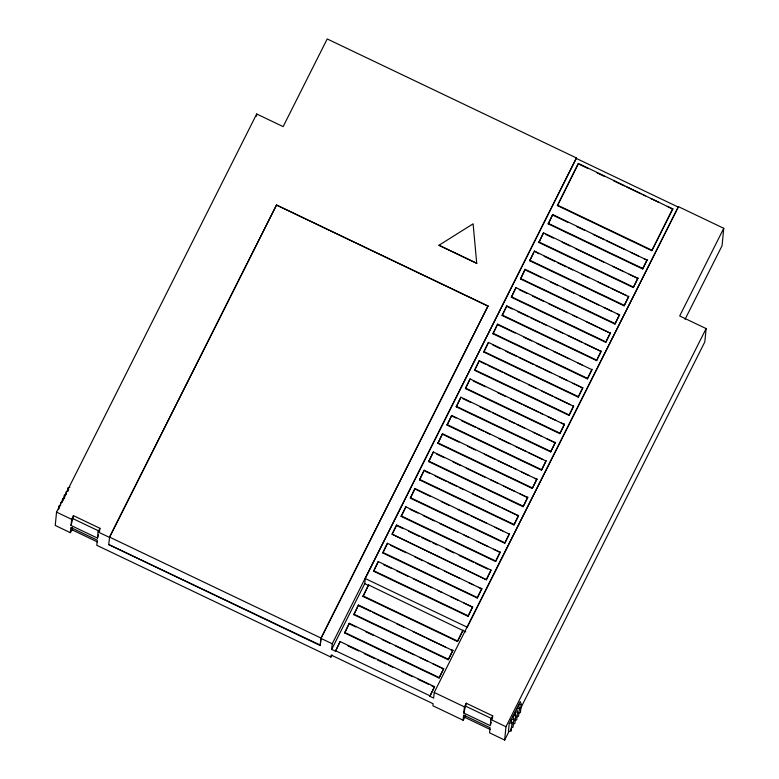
<?xml version="1.0" encoding="UTF-8"?>
<svg xmlns="http://www.w3.org/2000/svg" width="779" height="779" viewBox="0 0 779 779"><rect width="100%" height="100%" fill="white"/><g stroke="black" fill="none" stroke-linecap="round" stroke-linejoin="round"><path stroke-width="1.17" d="M685.053 319.322L722.055 245.726L723.759 228.296L678.441 206.659L434.215 692.453L433.66 698.101L429.881 696.29L434.526 686.65L340.111 641.565L335.467 651.215L331.688 649.404L364.747 583.656L365.244 578.534L576.47 157.971L327.209 38.95L283.137 126.617L256.7 113.987L56.546 512.124L55.241 525.455L70.344 532.67L72.106 529.837L72.34 527.461M58.503 509.709L58.844 506.194L60.723 505.581M60.45 504.889L60.684 502.543M62.174 502.406L62.524 498.891L64.394 498.278M64.014 498.755L64.355 495.24L66.225 494.626M65.962 493.925L66.196 491.588L68.065 490.965M67.724 491.364L68.075 487.839L69.915 487.284M70.344 532.67L70.85 527.549L97.287 540.168L96.781 545.29L330.939 657.096L332.195 655.081M98.553 534.754L97.492 538.114L71.055 525.494L71.658 519.34L73.489 515.688L99.926 528.308L99.722 530.363M71.055 525.494L73.489 515.688M97.492 538.114L98.086 531.96L99.926 528.308M108.719 544.55L109.596 537.111L276.526 204.984L488.005 306.069L321.084 638.098L320.208 645.538L108.719 544.55L320.393 645.168M256.486 116.207L256.7 113.987M320.208 645.538L320.909 638.361L488.014 305.972M330.939 657.096L331.133 655.051L433.105 703.739L432.91 705.784L463.115 720.215L464.878 717.381L465.112 715.005M331.688 649.404L332.243 643.766L576.47 157.971M335.467 651.215L340.111 641.565M344.649 632.947L349.294 623.307L443.66 668.898L439.064 678.032L344.649 632.947L349.294 623.307M353.832 614.68L358.467 605.04L452.833 650.631L448.246 659.764L353.832 614.68L358.467 605.04M363.014 596.422L368.574 584.951L462.94 630.542L457.429 641.506L363.014 596.422L368.574 584.951M373.618 571.202L378.253 561.562L472.619 607.153L468.033 616.286L373.618 571.202L378.253 561.562M382.791 552.944L387.436 543.294L481.802 588.895L477.215 598.019L382.791 552.944L387.436 543.294M392.032 534.16L486.398 579.761L491.033 570.111L396.618 525.036L392.032 534.16L486.398 579.761M392.489 533.664L396.618 525.036M401.156 516.419L405.801 506.769L500.167 552.369L495.571 561.493L401.156 516.419L405.236 508.298M405.752 507.285L405.801 506.769M410.338 498.151L414.983 488.511L509.349 534.102L504.753 543.236L410.338 498.151L414.983 488.511M438.957 245.278L476.719 263.312L438.957 245.278L473.116 223.816L476.719 263.312M419.521 479.883L424.166 470.243L518.532 515.834L513.936 524.968L419.521 479.883L424.166 470.243M428.703 461.626L433.348 451.986L527.714 497.577L523.118 506.71L428.703 461.626L433.348 451.986M437.886 443.358L442.521 433.718L536.887 479.309L532.3 488.443L437.886 443.358L442.521 433.718M447.068 425.1L451.703 415.45L546.069 461.051L541.483 470.185L447.068 425.1L451.703 415.45M456.251 406.833L460.886 397.193L555.252 442.784L550.665 451.917L456.251 406.833L460.886 397.193M429.881 696.29L434.526 686.65M465.433 388.575L470.068 378.925L564.434 424.526L559.848 433.65L465.433 388.575L470.068 378.925M439.064 678.032L443.709 668.382M474.606 370.307L479.251 360.667L573.617 406.258L569.03 415.392L474.606 370.307L479.251 360.667M448.246 659.764L452.891 650.124M483.788 352.05L488.433 342.4L582.799 388L578.213 397.124L483.788 352.05L488.433 342.4M457.429 641.506L462.989 630.036M492.971 333.782L497.615 324.142L591.982 369.733L587.385 378.867L492.971 333.782L497.615 324.142M468.033 616.286L472.668 606.646M502.153 315.524L506.798 305.874L601.164 351.475L596.568 360.599L502.153 315.524L506.798 305.874M463.115 720.215L463.622 715.083L490.059 727.713L489.553 732.835L504.665 740.05L509.028 731.374M492.698 715.852L490.867 719.504L490.264 725.658L463.826 713.038L464.43 706.884L466.261 703.233L492.698 715.852L492.503 717.907M463.826 713.038L466.261 703.233M477.215 598.019L481.85 588.379M511.336 297.257L515.98 287.617L610.346 333.208L605.75 342.341L511.336 297.257L515.98 287.617M520.518 278.989L525.163 269.349L619.529 314.94L614.933 324.074L520.518 278.989L525.163 269.349M495.571 561.493L500.215 551.853M529.701 260.731L534.336 251.081L628.702 296.682L624.115 305.816L529.701 260.731L533.781 252.61M504.753 543.236L509.398 533.586M534.336 251.081L538.679 253.691M538.883 242.464L543.518 232.824L637.884 278.415L633.298 287.548L538.883 242.464L543.518 232.824M513.936 524.968L518.58 515.328M548.231 223.875L552.701 214.556L647.067 260.157L642.646 268.959L548.231 223.875L552.701 214.556M523.118 506.71L527.763 497.06M504.665 740.05L505.97 726.719L706.125 328.582L679.687 315.962L723.759 228.296M557.413 205.607L578.408 163.424L672.774 209.015L651.828 250.692L557.413 205.607L578.408 163.424M509.242 723.516L508.434 731.715L511.238 730.799L512.046 722.591L511.073 719.864L513.887 718.939L512.913 716.213L515.717 715.288L514.753 712.561L517.558 711.636L516.584 708.9L519.389 707.984L518.424 705.248L521.229 704.323L520.255 701.597L509.242 723.516L512.046 722.591M532.3 488.443L536.945 478.803M513.887 718.939L513.079 727.138L511.209 727.761M514.52 714.898L514.753 712.561M515.717 715.288L514.919 723.487L513.04 724.11M517.558 711.636L516.75 719.835L514.88 720.448M541.483 470.185L546.128 460.535M519.389 707.984L518.59 716.183L516.72 716.797M521.229 704.323L520.421 712.532L518.551 713.145M550.665 451.917L555.3 442.277M559.848 433.65L564.483 424.01M569.03 415.392L573.665 405.752M578.213 397.124L582.848 387.484M587.385 378.867L592.03 369.217M596.568 360.599L601.213 350.959M605.75 342.341L610.395 332.691M614.933 324.074L619.578 314.434M624.115 305.816L628.76 296.166M633.298 287.548L637.933 277.908M642.646 268.959L647.115 259.641M651.828 250.692L672.822 208.509M365.244 578.534L467.215 627.222L678.441 206.659M706.125 328.582L704.82 341.913L519.934 709.679M490.614 724.538L491.325 722.289M276.526 204.984L109.42 537.374L98.086 531.96M486.447 579.245L491.033 570.111M576.421 158.478L678.392 207.165M579.459 164.457L588.242 168.653M597.026 172.85L604.708 176.521M613.492 180.709L624.466 185.957M626.667 186.999L640.942 193.815M643.133 194.867L645.333 195.909M650.816 198.538L658.508 202.199M667.291 206.396L672.774 209.015M557.462 205.101L651.877 250.176M552.652 215.072L568.018 222.414M576.801 226.601L584.493 230.272M593.277 234.469L604.251 239.708M606.452 240.76L625.109 249.669M630.601 252.289L638.283 255.96M643.775 258.579L647.067 260.157M548.28 223.359L642.694 268.443M545.67 234.382L553.353 238.053M562.136 242.25L569.819 245.921M575.311 248.54L597.269 259.017M599.46 260.069L603.852 262.163M612.635 266.36L623.619 271.598M629.101 274.227L637.884 278.415M538.932 241.957L633.346 287.032M544.17 256.32L555.145 261.559M557.345 262.611L566.129 266.798M568.319 267.849L572.711 269.943M581.494 274.14L589.187 277.811M597.97 282.008L608.944 287.247M611.135 288.298L626.511 295.631M529.749 260.215L624.164 305.3M526.205 270.391L541.58 277.723M550.364 281.92L558.046 285.591M563.529 288.211L574.513 293.449M580.004 296.069L598.661 304.988M604.153 307.608L611.836 311.279M617.328 313.898L619.529 314.94M520.567 278.483L614.982 323.567M519.223 289.7L526.906 293.371M532.398 295.991L543.372 301.23M548.864 303.849L559.838 309.097M562.039 310.139L567.531 312.759M573.013 315.388L577.405 317.481M586.188 321.678L597.172 326.917M599.363 327.969L610.346 333.208M511.384 296.741L605.799 341.825M507.84 306.916L512.231 309.01M517.723 311.629L528.698 316.868M530.898 317.92L539.681 322.117M541.872 323.158L546.264 325.262M555.047 329.449L562.74 333.12M568.222 335.739L582.497 342.556M584.698 343.607L600.064 350.949M276.516 205.081L488.005 306.069M502.202 315.008L596.617 360.093M497.567 324.648L515.133 333.042M523.916 337.229L531.599 340.9M537.091 343.52L548.065 348.768M553.557 351.387L568.923 358.729M577.706 362.917L582.098 365.02M493.019 333.266L587.444 378.351M492.776 345.009L500.459 348.68M505.951 351.3L516.925 356.548M519.126 357.59L533.391 364.406M535.592 365.458L541.084 368.077M543.275 369.129L550.957 372.79M559.741 376.987L567.433 380.658M572.916 383.278L581.699 387.475M483.837 351.533L578.261 396.618M479.202 361.174L485.784 364.319M487.985 365.37L502.26 372.187M504.451 373.238L519.817 380.571M528.6 384.768L536.293 388.439M541.775 391.058L552.759 396.297M554.95 397.348L570.325 404.691M474.664 369.801L569.079 414.876M473.311 381.009L485.385 386.783M497.469 392.548L505.152 396.219M510.644 398.838L521.618 404.077M523.819 405.129L538.085 411.945M540.285 412.987L542.476 414.038M547.968 416.658L555.651 420.329M561.143 422.948L564.434 424.526M465.482 388.059L559.897 433.143M463.038 398.751L470.72 402.422M479.504 406.619L490.478 411.857M492.679 412.909L506.944 419.725M509.145 420.767L514.637 423.387M516.828 424.438L524.51 428.109M533.294 432.306L540.986 435.967M546.469 438.596L555.252 442.784M456.299 406.326L550.714 451.401M451.654 415.967L456.046 418.06M461.538 420.689L475.813 427.496M478.004 428.547L483.496 431.167M485.687 432.218L490.079 434.312M498.862 438.509L509.846 443.748M515.328 446.367L526.312 451.616M528.503 452.657L542.778 459.474M447.117 424.584L541.532 469.669M443.572 434.75L458.938 442.092M467.721 446.289L475.414 449.96M484.197 454.147L495.171 459.396M497.372 460.438L511.637 467.254M513.838 468.306L516.029 469.357M521.521 471.977L529.204 475.648M534.696 478.267L536.887 479.309M437.934 442.852L532.349 487.927M436.591 454.069L444.273 457.74M453.057 461.928L460.74 465.599M466.232 468.218L484.889 477.128M490.381 479.757L498.063 483.418M503.555 486.047L514.539 491.286M520.021 493.905L527.714 497.577M428.752 461.11L523.167 506.194M425.207 471.285L429.599 473.379M435.091 475.998L446.065 481.237M448.266 482.289L457.049 486.486M459.24 487.527L463.632 489.631M472.415 493.818L483.399 499.066M488.891 501.686L499.865 506.925M502.056 507.976L518.532 515.834M419.569 479.377L513.984 524.462M414.934 489.017L430.3 496.359M441.284 501.598L448.967 505.269M457.75 509.466L468.724 514.705M470.925 515.756L486.291 523.089M495.074 527.286L502.757 530.957M410.387 497.635L504.811 542.72M410.144 509.378L417.826 513.049M423.318 515.669L434.293 520.917M439.784 523.537L458.451 532.447M463.933 535.066L468.325 537.159M477.108 541.356L488.092 546.595M493.574 549.224L499.066 551.844M401.204 515.902L495.629 560.987M396.569 525.543L403.152 528.688M408.644 531.317L419.618 536.556M421.819 537.607L430.602 541.794M432.793 542.846L437.185 544.94M445.968 549.137L453.66 552.808M459.143 555.427L473.418 562.243M475.618 563.285L487.693 569.059M390.678 545.378L406.054 552.72M414.837 556.917L422.52 560.588M428.012 563.207L438.986 568.446M444.478 571.065L459.844 578.408M468.627 582.604L473.019 584.698M478.51 587.317L481.802 588.895M382.849 552.428L477.264 597.512M383.696 564.697L391.379 568.358M396.871 570.988L407.845 576.226M413.337 578.846L424.312 584.094M426.512 585.136L432.004 587.755M437.486 590.385L441.878 592.478M450.661 596.675L458.354 600.336M463.836 602.965L472.619 607.153M373.667 570.695L468.082 615.77M364.747 583.656L368.516 585.467M462.94 630.542L465.774 631.896M363.063 595.906L457.477 640.99M359.518 606.081L370.502 611.32M372.693 612.372L388.059 619.704M396.842 623.901L404.535 627.572M413.318 631.759L424.292 637.008M426.493 638.05L445.15 646.969M450.642 649.589L452.833 650.631M353.88 614.173L448.295 659.258M349.235 623.813L355.828 626.959M365.711 631.681L373.394 635.352M382.177 639.54L389.86 643.211M395.352 645.83L414.009 654.74M419.501 657.369L427.184 661.03M432.676 663.659L443.66 668.898M344.698 632.431L439.113 677.516M347.746 645.752L358.72 650.991M364.212 653.61L375.186 658.849M377.387 659.901L386.17 664.097M388.361 665.149L392.752 667.243M401.536 671.44L412.519 676.678M418.011 679.298L428.986 684.537M431.177 685.588L433.377 686.64M73.187 518.765L99.624 531.385M465.959 706.31L492.396 718.929M109.596 537.111L321.084 638.098M56.546 512.124L71.658 519.34M320.909 638.361L332.243 643.766M434.215 692.453L464.43 706.884M490.867 719.504L505.97 726.719M335.515 650.699L429.93 695.783M72.106 529.837L97.482 541.96M464.878 717.381L490.254 729.504M510.596 728.978L511.238 730.799M64.355 495.24L65.008 497.06M62.524 498.891L63.167 500.712M58.844 506.194L59.496 508.015M68.075 487.839L68.688 489.718"/></g></svg>
